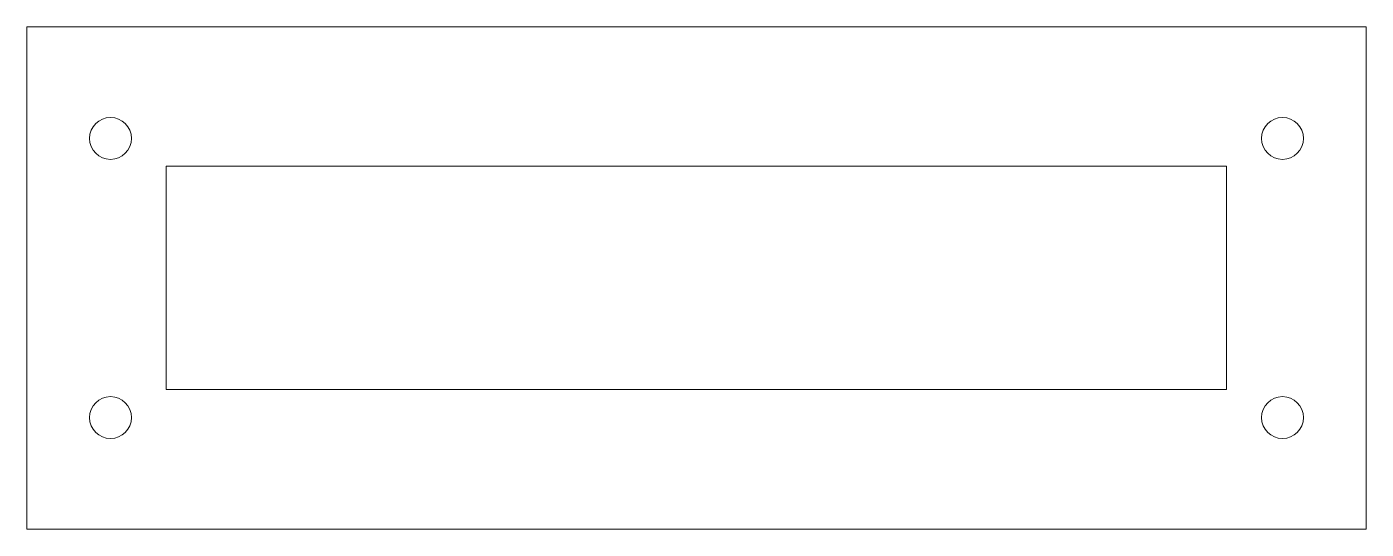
# Model space of a CAD drawing. Header units: inches. Extents: x 0 to 96, y -36 to 0.
import ezdxf

# ---------------------------------------------------------------- set-up
doc = ezdxf.new("R2010")
doc.units = ezdxf.units.IN
doc.header["$MEASUREMENT"] = 0
doc.layers.add('Layer 1', color=7, linetype='Continuous')

msp = doc.modelspace()

# ---------------------------------------------------------------- linework, layer by layer
at = {"layer": 'Layer 1', "color": 179, "lineweight": 9, "true_color": 0x231f20}
for points in [[(96, -36), (0, -36), (0, 0), (96, 0), (96, -36)], [(85.995, -25.995), (9.995, -25.995), (9.995, -9.995), (85.995, -9.995), (85.995, -25.995)]]:
    msp.add_lwpolyline(points, dxfattribs=at)
for points in [[(7.5, -8), (7.5, -8.829), (6.828, -9.5), (6, -9.5), (5.172, -9.5), (4.5, -8.829), (4.5, -8), (4.5, -7.171), (5.172, -6.5), (6, -6.5), (6.828, -6.5), (7.5, -7.171), (7.5, -8)], [(91.5, -8), (91.5, -8.828), (90.828, -9.5), (90, -9.5), (89.172, -9.5), (88.5, -8.828), (88.5, -8), (88.5, -7.171), (89.172, -6.5), (90, -6.5), (90.828, -6.5), (91.5, -7.171), (91.5, -8)], [(7.5, -28), (7.5, -28.829), (6.828, -29.5), (6, -29.5), (5.172, -29.5), (4.5, -28.829), (4.5, -28), (4.5, -27.171), (5.172, -26.5), (6, -26.5), (6.828, -26.5), (7.5, -27.171), (7.5, -28)], [(91.5, -28), (91.5, -28.828), (90.828, -29.5), (90, -29.5), (89.172, -29.5), (88.5, -28.828), (88.5, -28), (88.5, -27.171), (89.172, -26.5), (90, -26.5), (90.828, -26.5), (91.5, -27.171), (91.5, -28)]]:
    msp.add_open_spline(points, degree=3, knots=[0, 0, 0, 0, 1, 1, 1, 2, 2, 2, 3, 3, 3, 4, 4, 4, 4], dxfattribs=at)

doc.saveas('drawing.dxf')
